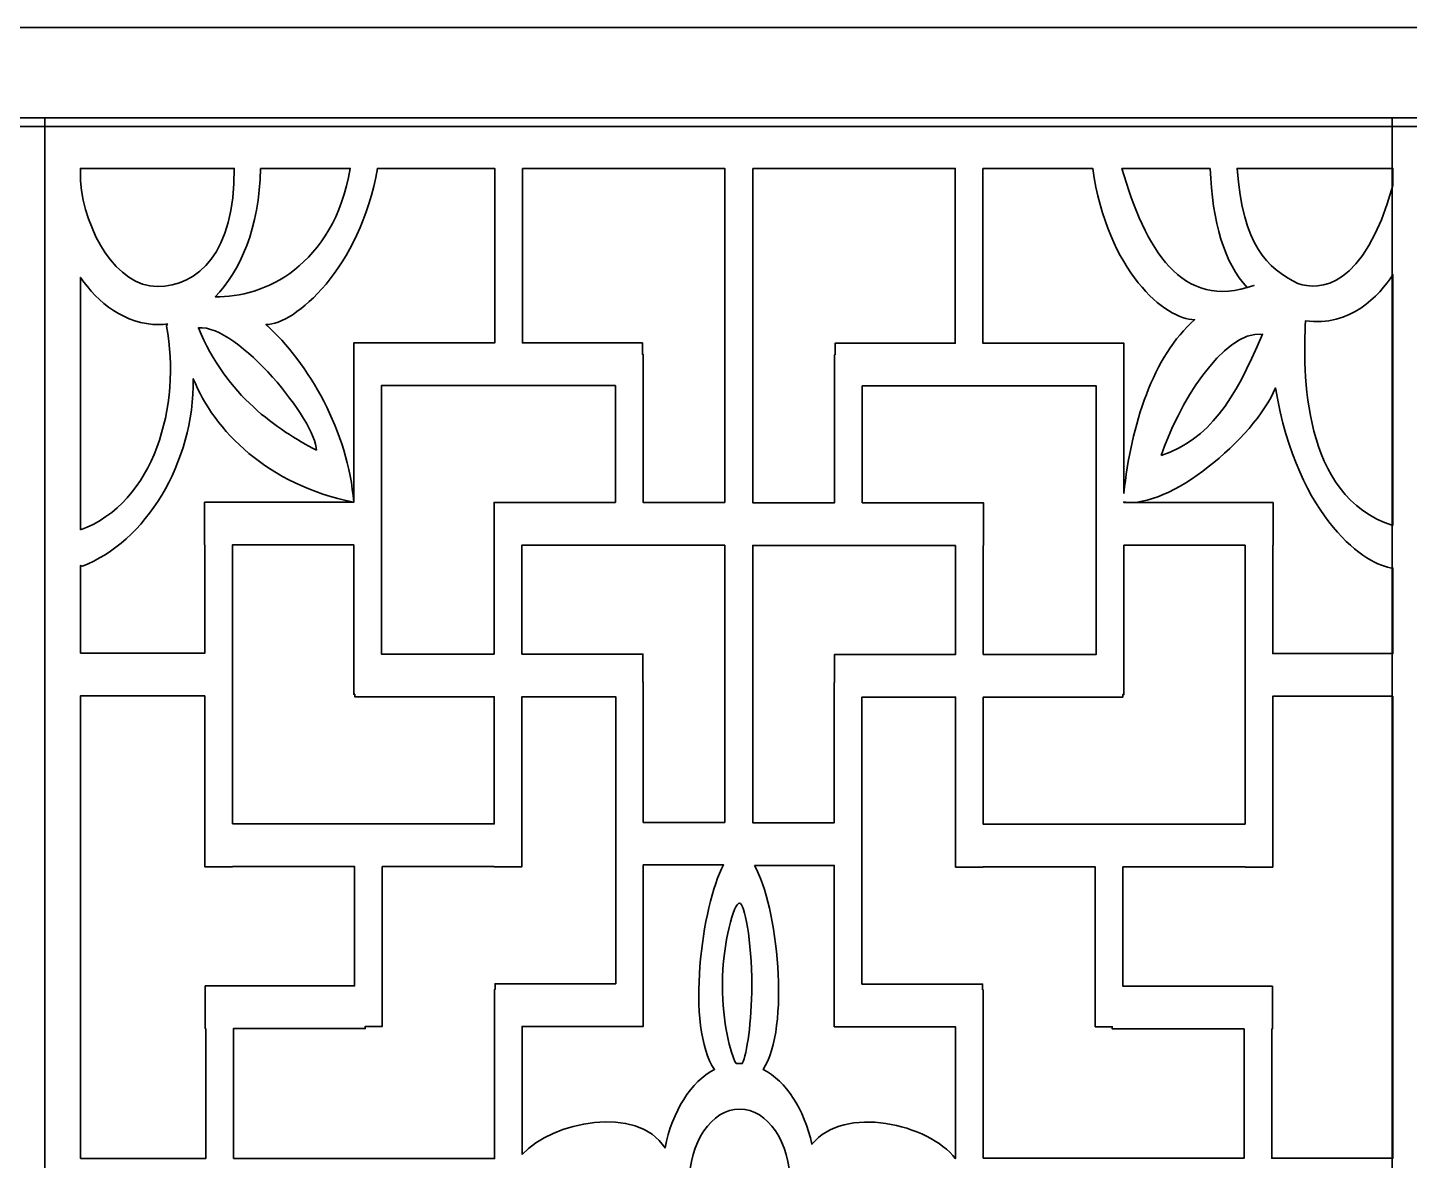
# Model space of a CAD drawing. Header units: centimetres. Extents: x 1.9 to 19.9, y -9.6 to 0.9.
# Drawn here: x 10.939 to 13.944, y -1.55 to 0.914 of the extents above; entities that cross this region are included whole.
import ezdxf

# ---------------------------------------------------------------- set-up
doc = ezdxf.new("R2010")
doc.units = ezdxf.units.CM
doc.header["$MEASUREMENT"] = 0
doc.layers.add('layer 1', color=7, linetype='Continuous')

msp = doc.modelspace()

# ---------------------------------------------------------------- linework, layer by layer
at = {"layer": 'layer 1', "color": 7, "lineweight": 35}
for points, knots in [([(1.85394, -4.15486), (1.85394, -4.15486), (1.85394, 0.91366), (1.85394, 0.91366), (1.85394, 0.91366), (1.85394, 0.91366), (19.89445, 0.91366), (19.89445, 0.91366), (19.89445, 0.91366), (19.89445, 0.91366), (19.89445, -4.1276), (19.89445, -4.1276), (19.89445, -4.1276), (13.88093, -4.1276), (7.86746, -4.15486), (1.85394, -4.15486)], [0, 0, 0, 0, 0.2, 0.2, 0.2, 0.2, 0.4, 0.4, 0.4, 0.4, 0.6, 0.6, 0.6, 0.6, 1, 1, 1, 1]), ([(2.06871, 0.6989), (2.06871, 0.6989), (2.06871, -3.91284), (2.06871, -3.91284), (2.06871, -3.91284), (2.06871, -3.91284), (19.67968, -3.91284), (19.67968, -3.91284), (19.67968, -3.91284), (19.67968, -3.91284), (19.67968, 0.6989), (19.67968, 0.6989), (19.67968, 0.6989), (19.67968, 0.6989), (2.06871, 0.6989), (2.06871, 0.6989)], [0, 0, 0, 0, 0.2, 0.2, 0.2, 0.2, 0.4, 0.4, 0.4, 0.4, 0.6, 0.6, 0.6, 0.6, 1, 1, 1, 1]), ([(7.96979, 0.71772), (7.96979, 0.71772), (10.97654, 0.71772), (10.97654, 0.71772), (10.97654, 0.71772), (10.97654, 0.71772), (10.97654, -3.92127), (10.97654, -3.92127), (10.97654, -3.92127), (10.97654, -3.92127), (7.96979, -3.92127), (7.96979, -3.92127), (7.96979, -3.92127), (7.96979, -3.92127), (7.96979, 0.71772), (7.96979, 0.71772)], [0, 0, 0, 0, 0.2, 0.2, 0.2, 0.2, 0.4, 0.4, 0.4, 0.4, 0.6, 0.6, 0.6, 0.6, 1, 1, 1, 1]), ([(10.97654, 0.71772), (10.97654, 0.71772), (13.98329, 0.71772), (13.98329, 0.71772), (13.98329, 0.71772), (13.98329, 0.71772), (13.98329, -3.92127), (13.98329, -3.92127), (13.98329, -3.92127), (13.98329, -3.92127), (10.97654, -3.92127), (10.97654, -3.92127), (10.97654, -3.92127), (10.97654, -3.92127), (10.97654, 0.71772), (10.97654, 0.71772)], [0, 0, 0, 0, 0.2, 0.2, 0.2, 0.2, 0.4, 0.4, 0.4, 0.4, 0.6, 0.6, 0.6, 0.6, 1, 1, 1, 1]), ([(13.90692, 0.71772), (13.90692, 0.71772), (16.75077, 0.71772), (16.75077, 0.71772), (16.75077, 0.71772), (16.75077, 0.71772), (16.75077, -3.92127), (16.75077, -3.92127), (16.75077, -3.92127), (16.75077, -3.92127), (13.90692, -3.92127), (13.90692, -3.92127), (13.90692, -3.92127), (13.90692, -3.92127), (13.90692, 0.71772), (13.90692, 0.71772)], [0, 0, 0, 0, 0.2, 0.2, 0.2, 0.2, 0.4, 0.4, 0.4, 0.4, 0.6, 0.6, 0.6, 0.6, 1, 1, 1, 1]), ([(11.05367, 0.5802), (11.06339, 0.46957), (11.13261, 0.35066), (11.22093, 0.35066), (11.22093, 0.35066), (11.30924, 0.35066), (11.39025, 0.42443), (11.38818, 0.6074), (11.38818, 0.6074), (11.38818, 0.6074), (11.05367, 0.6074), (11.05367, 0.6074), (11.05367, 0.6074), (11.05367, 0.6074), (11.05367, 0.5802), (11.05367, 0.5802)], [0, 0, 0, 0, 0.2, 0.2, 0.2, 0.2, 0.4, 0.4, 0.4, 0.4, 0.6, 0.6, 0.6, 0.6, 1, 1, 1, 1]), ([(11.44539, 0.6074), (11.4435, 0.47733), (11.40066, 0.38382), (11.34694, 0.32827), (11.34694, 0.32827), (11.34694, 0.32827), (11.347, 0.32825), (11.347, 0.32825), (11.347, 0.32825), (11.347, 0.32825), (11.34697, 0.32828), (11.34697, 0.32828), (11.34697, 0.32828), (11.45156, 0.32536), (11.60467, 0.39502), (11.64045, 0.6074), (11.64045, 0.6074), (11.64045, 0.6074), (11.44539, 0.6074), (11.44539, 0.6074)], [0, 0, 0, 0, 0.1666667, 0.1666667, 0.1666667, 0.1666667, 0.3333333, 0.3333333, 0.3333333, 0.3333333, 0.5, 0.5, 0.5, 0.5, 0.6666667, 0.6666667, 0.6666667, 0.6666667, 1, 1, 1, 1]), ([(11.64817, -0.11863), (11.64817, -0.11863), (11.64817, 0.22805), (11.64817, 0.22805), (11.64817, 0.22805), (11.64817, 0.22805), (11.64937, 0.22805), (11.64937, 0.22805), (11.64937, 0.22805), (11.64937, 0.22805), (11.70831, 0.22805), (11.70831, 0.22805), (11.70831, 0.22805), (11.70831, 0.22805), (11.95483, 0.22805), (11.95483, 0.22805), (11.95483, 0.22805), (11.95483, 0.22805), (11.95483, 0.6074), (11.95483, 0.6074), (11.95483, 0.6074), (11.95483, 0.6074), (11.69972, 0.6074), (11.69972, 0.6074), (11.69972, 0.6074), (11.66267, 0.39119), (11.51948, 0.26648), (11.45712, 0.26804), (11.45712, 0.26804), (11.55019, 0.1845), (11.63652, 0.0348), (11.64817, -0.11863)], [0, 0, 0, 0, 0.1111111, 0.1111111, 0.1111111, 0.1111111, 0.2222222, 0.2222222, 0.2222222, 0.2222222, 0.3333333, 0.3333333, 0.3333333, 0.3333333, 0.4444444, 0.4444444, 0.4444444, 0.4444444, 0.5555556, 0.5555556, 0.5555556, 0.5555556, 0.6666667, 0.6666667, 0.6666667, 0.6666667, 0.7777778, 0.7777778, 0.7777778, 0.7777778, 1, 1, 1, 1]), ([(12.01496, 0.6074), (12.01496, 0.6074), (12.01496, 0.22805), (12.01496, 0.22805), (12.01496, 0.22805), (12.01496, 0.22805), (12.27612, 0.22805), (12.27612, 0.22805), (12.27612, 0.22805), (12.27612, 0.22805), (12.27612, 0.20306), (12.27612, 0.20306), (12.27612, 0.20306), (12.27612, 0.20306), (12.2774, 0.20306), (12.2774, 0.20306), (12.2774, 0.20306), (12.2774, 0.20306), (12.2774, -0.11885), (12.2774, -0.11885), (12.2774, -0.11885), (12.2774, -0.11885), (12.4552, -0.11885), (12.4552, -0.11885), (12.4552, -0.11885), (12.4552, -0.11885), (12.4552, 0.6074), (12.4552, 0.6074), (12.4552, 0.6074), (12.4552, 0.6074), (12.01496, 0.6074), (12.01496, 0.6074)], [0, 0, 0, 0, 0.1111111, 0.1111111, 0.1111111, 0.1111111, 0.2222222, 0.2222222, 0.2222222, 0.2222222, 0.3333333, 0.3333333, 0.3333333, 0.3333333, 0.4444444, 0.4444444, 0.4444444, 0.4444444, 0.5555556, 0.5555556, 0.5555556, 0.5555556, 0.6666667, 0.6666667, 0.6666667, 0.6666667, 0.7777778, 0.7777778, 0.7777778, 0.7777778, 1, 1, 1, 1]), ([(12.5161, 0.6074), (12.5161, 0.6074), (12.5161, -0.11885), (12.5161, -0.11885), (12.5161, -0.11885), (12.5161, -0.11885), (12.51613, -0.11885), (12.51613, -0.11885), (12.51613, -0.11885), (12.51613, -0.11885), (12.51613, -0.11964), (12.51613, -0.11964), (12.51613, -0.11964), (12.51613, -0.11964), (12.69389, -0.11964), (12.69389, -0.11964), (12.69389, -0.11964), (12.69389, -0.11964), (12.69389, 0.20226), (12.69389, 0.20226), (12.69389, 0.20226), (12.69389, 0.20226), (12.69518, 0.20226), (12.69518, 0.20226), (12.69518, 0.20226), (12.69518, 0.20226), (12.69518, 0.22725), (12.69518, 0.22725), (12.69518, 0.22725), (12.69518, 0.22725), (12.95633, 0.22725), (12.95633, 0.22725), (12.95633, 0.22725), (12.95633, 0.22725), (12.95633, 0.6074), (12.95633, 0.6074), (12.95633, 0.6074), (12.95633, 0.6074), (12.5161, 0.6074), (12.5161, 0.6074)], [0, 0, 0, 0, 0.0909091, 0.0909091, 0.0909091, 0.0909091, 0.1818182, 0.1818182, 0.1818182, 0.1818182, 0.2727273, 0.2727273, 0.2727273, 0.2727273, 0.3636364, 0.3636364, 0.3636364, 0.3636364, 0.4545455, 0.4545455, 0.4545455, 0.4545455, 0.5454545, 0.5454545, 0.5454545, 0.5454545, 0.6363636, 0.6363636, 0.6363636, 0.6363636, 0.7272727, 0.7272727, 0.7272727, 0.7272727, 0.8181818, 0.8181818, 0.8181818, 0.8181818, 1, 1, 1, 1]), ([(13.01647, 0.6074), (13.01647, 0.6074), (13.01647, 0.22725), (13.01647, 0.22725), (13.01647, 0.22725), (13.01647, 0.22725), (13.26299, 0.22725), (13.26299, 0.22725), (13.26299, 0.22725), (13.26299, 0.22725), (13.32193, 0.22725), (13.32193, 0.22725), (13.32193, 0.22725), (13.32193, 0.22725), (13.32312, 0.22725), (13.32312, 0.22725), (13.32312, 0.22725), (13.32312, 0.22725), (13.32312, -0.09886), (13.32312, -0.09886), (13.32312, -0.09886), (13.33861, 0.04857), (13.38692, 0.20031), (13.47706, 0.27821), (13.47706, 0.27821), (13.41367, 0.27822), (13.28715, 0.38378), (13.25544, 0.6074), (13.25544, 0.6074), (13.25544, 0.6074), (13.01647, 0.6074), (13.01647, 0.6074)], [0, 0, 0, 0, 0.1111111, 0.1111111, 0.1111111, 0.1111111, 0.2222222, 0.2222222, 0.2222222, 0.2222222, 0.3333333, 0.3333333, 0.3333333, 0.3333333, 0.4444444, 0.4444444, 0.4444444, 0.4444444, 0.5555556, 0.5555556, 0.5555556, 0.5555556, 0.6666667, 0.6666667, 0.6666667, 0.6666667, 0.7777778, 0.7777778, 0.7777778, 0.7777778, 1, 1, 1, 1]), ([(13.51089, 0.6074), (13.51489, 0.49057), (13.54208, 0.40111), (13.59146, 0.34822), (13.59146, 0.34822), (13.59146, 0.34822), (13.60581, 0.35286), (13.60581, 0.35286), (13.60581, 0.35286), (13.60581, 0.35286), (13.60583, 0.35289), (13.60583, 0.35289), (13.60583, 0.35289), (13.44895, 0.29648), (13.36868, 0.43281), (13.31874, 0.6074), (13.31874, 0.6074), (13.31874, 0.6074), (13.51089, 0.6074), (13.51089, 0.6074)], [0, 0, 0, 0, 0.1666667, 0.1666667, 0.1666667, 0.1666667, 0.3333333, 0.3333333, 0.3333333, 0.3333333, 0.5, 0.5, 0.5, 0.5, 0.6666667, 0.6666667, 0.6666667, 0.6666667, 1, 1, 1, 1]), ([(13.90817, 0.57037), (13.84584, 0.34545), (13.74771, 0.34027), (13.70131, 0.35751), (13.70131, 0.35751), (13.63371, 0.39084), (13.58264, 0.4395), (13.56927, 0.6074), (13.56927, 0.6074), (13.56927, 0.6074), (13.90817, 0.6074), (13.90817, 0.6074), (13.90817, 0.6074), (13.90817, 0.6074), (13.90817, 0.57037), (13.90817, 0.57037)], [0, 0, 0, 0, 0.2, 0.2, 0.2, 0.2, 0.4, 0.4, 0.4, 0.4, 0.6, 0.6, 0.6, 0.6, 1, 1, 1, 1]), ([(11.05367, -0.17883), (11.21514, -0.11985), (11.27328, 0.09323), (11.24105, 0.26432), (11.24105, 0.26432), (11.24133, 0.26556), (11.24206, 0.26727), (11.24314, 0.26923), (11.24314, 0.26923), (11.23693, 0.26826), (11.23081, 0.26778), (11.22483, 0.26778), (11.22483, 0.26778), (11.14998, 0.26778), (11.09205, 0.31573), (11.05367, 0.37058), (11.05367, 0.37058), (11.05367, 0.37058), (11.05367, -0.17883), (11.05367, -0.17883)], [0, 0, 0, 0, 0.1666667, 0.1666667, 0.1666667, 0.1666667, 0.3333333, 0.3333333, 0.3333333, 0.3333333, 0.5, 0.5, 0.5, 0.5, 0.6666667, 0.6666667, 0.6666667, 0.6666667, 1, 1, 1, 1]), ([(13.90817, -0.16936), (13.70883, -0.10569), (13.71282, 0.1666), (13.71801, 0.27593), (13.71801, 0.27593), (13.81537, 0.26247), (13.87823, 0.33036), (13.90817, 0.37636), (13.90817, 0.37636), (13.90817, 0.37636), (13.90817, -0.16936), (13.90817, -0.16936)], [0, 0, 0, 0, 0.25, 0.25, 0.25, 0.25, 0.5, 0.5, 0.5, 0.5, 1, 1, 1, 1]), ([(11.56687, -0.0055), (11.48225, 0.03949), (11.37169, 0.11158), (11.31032, 0.26109), (11.31032, 0.26109), (11.39801, 0.26724), (11.56687, 0.05737), (11.56687, -0.0055)], [0, 0, 0, 0, 0.3333333, 0.3333333, 0.3333333, 0.3333333, 1, 1, 1, 1]), ([(13.40415, -0.01712), (13.51045, 0.02099), (13.56177, 0.09899), (13.62471, 0.24693), (13.62471, 0.24693), (13.5371, 0.25529), (13.43881, 0.08806), (13.40415, -0.01712)], [0, 0, 0, 0, 0.3333333, 0.3333333, 0.3333333, 0.3333333, 1, 1, 1, 1]), ([(11.05367, -0.44687), (11.05367, -0.44687), (11.32426, -0.44687), (11.32426, -0.44687), (11.32426, -0.44687), (11.32426, -0.44687), (11.32426, -0.21141), (11.32426, -0.21141), (11.32426, -0.21141), (11.32426, -0.21141), (11.32372, -0.21141), (11.32372, -0.21141), (11.32372, -0.21141), (11.32372, -0.21141), (11.32372, -0.11863), (11.32372, -0.11863), (11.32372, -0.11863), (11.32372, -0.11863), (11.64817, -0.11863), (11.64817, -0.11863), (11.64817, -0.11863), (11.46077, -0.08058), (11.34448, 0.03666), (11.29933, 0.15007), (11.29933, 0.15007), (11.30118, -0.03376), (11.19453, -0.20583), (11.05795, -0.25744), (11.05795, -0.25744), (11.05644, -0.25719), (11.05502, -0.25682), (11.05367, -0.25635), (11.05367, -0.25635), (11.05367, -0.25635), (11.05367, -0.44687), (11.05367, -0.44687)], [0, 0, 0, 0, 0.1, 0.1, 0.1, 0.1, 0.2, 0.2, 0.2, 0.2, 0.3, 0.3, 0.3, 0.3, 0.4, 0.4, 0.4, 0.4, 0.5, 0.5, 0.5, 0.5, 0.6, 0.6, 0.6, 0.6, 0.7, 0.7, 0.7, 0.7, 0.8, 0.8, 0.8, 0.8, 1, 1, 1, 1]), ([(11.95389, -0.4488), (11.95389, -0.4488), (11.95389, -0.21162), (11.95389, -0.21162), (11.95389, -0.21162), (11.95389, -0.21162), (11.95356, -0.21162), (11.95356, -0.21162), (11.95356, -0.21162), (11.95356, -0.21162), (11.95356, -0.11885), (11.95356, -0.11885), (11.95356, -0.11885), (11.95356, -0.11885), (12.21727, -0.11885), (12.21727, -0.11885), (12.21727, -0.11885), (12.21727, -0.11885), (12.21727, 0.13527), (12.21727, 0.13527), (12.21727, 0.13527), (12.21727, 0.13527), (11.70831, 0.13527), (11.70831, 0.13527), (11.70831, 0.13527), (11.70831, 0.13527), (11.70831, -0.4488), (11.70831, -0.4488), (11.70831, -0.4488), (11.70831, -0.4488), (11.95389, -0.4488), (11.95389, -0.4488)], [0, 0, 0, 0, 0.1111111, 0.1111111, 0.1111111, 0.1111111, 0.2222222, 0.2222222, 0.2222222, 0.2222222, 0.3333333, 0.3333333, 0.3333333, 0.3333333, 0.4444444, 0.4444444, 0.4444444, 0.4444444, 0.5555556, 0.5555556, 0.5555556, 0.5555556, 0.6666667, 0.6666667, 0.6666667, 0.6666667, 0.7777778, 0.7777778, 0.7777778, 0.7777778, 1, 1, 1, 1]), ([(13.0174, -0.4496), (13.0174, -0.4496), (13.0174, -0.21242), (13.0174, -0.21242), (13.0174, -0.21242), (13.0174, -0.21242), (13.01773, -0.21242), (13.01773, -0.21242), (13.01773, -0.21242), (13.01773, -0.21242), (13.01773, -0.11964), (13.01773, -0.11964), (13.01773, -0.11964), (13.01773, -0.11964), (12.75403, -0.11964), (12.75403, -0.11964), (12.75403, -0.11964), (12.75403, -0.11964), (12.75403, 0.13447), (12.75403, 0.13447), (12.75403, 0.13447), (12.75403, 0.13447), (13.26299, 0.13447), (13.26299, 0.13447), (13.26299, 0.13447), (13.26299, 0.13447), (13.26299, -0.4496), (13.26299, -0.4496), (13.26299, -0.4496), (13.26299, -0.4496), (13.0174, -0.4496), (13.0174, -0.4496)], [0, 0, 0, 0, 0.1111111, 0.1111111, 0.1111111, 0.1111111, 0.2222222, 0.2222222, 0.2222222, 0.2222222, 0.3333333, 0.3333333, 0.3333333, 0.3333333, 0.4444444, 0.4444444, 0.4444444, 0.4444444, 0.5555556, 0.5555556, 0.5555556, 0.5555556, 0.6666667, 0.6666667, 0.6666667, 0.6666667, 0.7777778, 0.7777778, 0.7777778, 0.7777778, 1, 1, 1, 1]), ([(13.32312, -0.11776), (13.32312, -0.11776), (13.32312, -0.11943), (13.32312, -0.11943), (13.32312, -0.11943), (13.32312, -0.11943), (13.64758, -0.11943), (13.64758, -0.11943), (13.64758, -0.11943), (13.64758, -0.11943), (13.64758, -0.21221), (13.64758, -0.21221), (13.64758, -0.21221), (13.64758, -0.21221), (13.64704, -0.21221), (13.64704, -0.21221), (13.64704, -0.21221), (13.64704, -0.21221), (13.64704, -0.44767), (13.64704, -0.44767), (13.64704, -0.44767), (13.64704, -0.44767), (13.90817, -0.44767), (13.90817, -0.44767), (13.90817, -0.44767), (13.90817, -0.44767), (13.90817, -0.26165), (13.90817, -0.26165), (13.90817, -0.26165), (13.85186, -0.25765), (13.70251, -0.15939), (13.65268, 0.13019), (13.65268, 0.13019), (13.60662, 0.01862), (13.41949, -0.13456), (13.32312, -0.11776)], [0, 0, 0, 0, 0.1, 0.1, 0.1, 0.1, 0.2, 0.2, 0.2, 0.2, 0.3, 0.3, 0.3, 0.3, 0.4, 0.4, 0.4, 0.4, 0.5, 0.5, 0.5, 0.5, 0.6, 0.6, 0.6, 0.6, 0.7, 0.7, 0.7, 0.7, 0.8, 0.8, 0.8, 0.8, 1, 1, 1, 1]), ([(11.38439, -0.8182), (11.38439, -0.8182), (11.95389, -0.8182), (11.95389, -0.8182), (11.95389, -0.8182), (11.95389, -0.8182), (11.95389, -0.54158), (11.95389, -0.54158), (11.95389, -0.54158), (11.95389, -0.54158), (11.65052, -0.54158), (11.65052, -0.54158), (11.65052, -0.54158), (11.65052, -0.54158), (11.65052, -0.53627), (11.65052, -0.53627), (11.65052, -0.53627), (11.65052, -0.53627), (11.64817, -0.53627), (11.64817, -0.53627), (11.64817, -0.53627), (11.64817, -0.53627), (11.64817, -0.21141), (11.64817, -0.21141), (11.64817, -0.21141), (11.64817, -0.21141), (11.38439, -0.21141), (11.38439, -0.21141), (11.38439, -0.21141), (11.38439, -0.21141), (11.38439, -0.8182), (11.38439, -0.8182)], [0, 0, 0, 0, 0.1111111, 0.1111111, 0.1111111, 0.1111111, 0.2222222, 0.2222222, 0.2222222, 0.2222222, 0.3333333, 0.3333333, 0.3333333, 0.3333333, 0.4444444, 0.4444444, 0.4444444, 0.4444444, 0.5555556, 0.5555556, 0.5555556, 0.5555556, 0.6666667, 0.6666667, 0.6666667, 0.6666667, 0.7777778, 0.7777778, 0.7777778, 0.7777778, 1, 1, 1, 1]), ([(12.45516, -0.21162), (12.45516, -0.21162), (12.45516, -0.21242), (12.45516, -0.21242), (12.45516, -0.21242), (12.45516, -0.21242), (12.4552, -0.21242), (12.4552, -0.21242), (12.4552, -0.21242), (12.4552, -0.21242), (12.4552, -0.81475), (12.4552, -0.81475), (12.4552, -0.81475), (12.4552, -0.81475), (12.278, -0.81475), (12.278, -0.81475), (12.278, -0.81475), (12.278, -0.81475), (12.278, -0.5097), (12.278, -0.5097), (12.278, -0.5097), (12.278, -0.5097), (12.27727, -0.5097), (12.27727, -0.5097), (12.27727, -0.5097), (12.27727, -0.5097), (12.27727, -0.4488), (12.27727, -0.4488), (12.27727, -0.4488), (12.27727, -0.4488), (12.01403, -0.4488), (12.01403, -0.4488), (12.01403, -0.4488), (12.01403, -0.4488), (12.01403, -0.21162), (12.01403, -0.21162), (12.01403, -0.21162), (12.01403, -0.21162), (12.45516, -0.21162), (12.45516, -0.21162)], [0, 0, 0, 0, 0.0909091, 0.0909091, 0.0909091, 0.0909091, 0.1818182, 0.1818182, 0.1818182, 0.1818182, 0.2727273, 0.2727273, 0.2727273, 0.2727273, 0.3636364, 0.3636364, 0.3636364, 0.3636364, 0.4545455, 0.4545455, 0.4545455, 0.4545455, 0.5454545, 0.5454545, 0.5454545, 0.5454545, 0.6363636, 0.6363636, 0.6363636, 0.6363636, 0.7272727, 0.7272727, 0.7272727, 0.7272727, 0.8181818, 0.8181818, 0.8181818, 0.8181818, 1, 1, 1, 1]), ([(12.95727, -0.21242), (12.95727, -0.21242), (12.95727, -0.4496), (12.95727, -0.4496), (12.95727, -0.4496), (12.95727, -0.4496), (12.69403, -0.4496), (12.69403, -0.4496), (12.69403, -0.4496), (12.69403, -0.4496), (12.69403, -0.5105), (12.69403, -0.5105), (12.69403, -0.5105), (12.69403, -0.5105), (12.69329, -0.5105), (12.69329, -0.5105), (12.69329, -0.5105), (12.69329, -0.5105), (12.69329, -0.81554), (12.69329, -0.81554), (12.69329, -0.81554), (12.69329, -0.81554), (12.5161, -0.81554), (12.5161, -0.81554), (12.5161, -0.81554), (12.5161, -0.81554), (12.5161, -0.21242), (12.5161, -0.21242), (12.5161, -0.21242), (12.5161, -0.21242), (12.95727, -0.21242), (12.95727, -0.21242)], [0, 0, 0, 0, 0.1111111, 0.1111111, 0.1111111, 0.1111111, 0.2222222, 0.2222222, 0.2222222, 0.2222222, 0.3333333, 0.3333333, 0.3333333, 0.3333333, 0.4444444, 0.4444444, 0.4444444, 0.4444444, 0.5555556, 0.5555556, 0.5555556, 0.5555556, 0.6666667, 0.6666667, 0.6666667, 0.6666667, 0.7777778, 0.7777778, 0.7777778, 0.7777778, 1, 1, 1, 1]), ([(13.5869, -0.819), (13.5869, -0.819), (13.0174, -0.819), (13.0174, -0.819), (13.0174, -0.819), (13.0174, -0.819), (13.0174, -0.54238), (13.0174, -0.54238), (13.0174, -0.54238), (13.0174, -0.54238), (13.32077, -0.54238), (13.32077, -0.54238), (13.32077, -0.54238), (13.32077, -0.54238), (13.32077, -0.53707), (13.32077, -0.53707), (13.32077, -0.53707), (13.32077, -0.53707), (13.32312, -0.53707), (13.32312, -0.53707), (13.32312, -0.53707), (13.32312, -0.53707), (13.32312, -0.21221), (13.32312, -0.21221), (13.32312, -0.21221), (13.32312, -0.21221), (13.5869, -0.21221), (13.5869, -0.21221), (13.5869, -0.21221), (13.5869, -0.21221), (13.5869, -0.819), (13.5869, -0.819)], [0, 0, 0, 0, 0.1111111, 0.1111111, 0.1111111, 0.1111111, 0.2222222, 0.2222222, 0.2222222, 0.2222222, 0.3333333, 0.3333333, 0.3333333, 0.3333333, 0.4444444, 0.4444444, 0.4444444, 0.4444444, 0.5555556, 0.5555556, 0.5555556, 0.5555556, 0.6666667, 0.6666667, 0.6666667, 0.6666667, 0.7777778, 0.7777778, 0.7777778, 0.7777778, 1, 1, 1, 1]), ([(11.05367, -1.54621), (11.05367, -1.54621), (11.32648, -1.54621), (11.32648, -1.54621), (11.32648, -1.54621), (11.32648, -1.54621), (11.32648, -1.26316), (11.32648, -1.26316), (11.32648, -1.26316), (11.32648, -1.26316), (11.3252, -1.26316), (11.3252, -1.26316), (11.3252, -1.26316), (11.3252, -1.26316), (11.3252, -1.17038), (11.3252, -1.17038), (11.3252, -1.17038), (11.3252, -1.17038), (11.65015, -1.17038), (11.65015, -1.17038), (11.65015, -1.17038), (11.65015, -1.17038), (11.65015, -0.91098), (11.65015, -0.91098), (11.65015, -0.91098), (11.65015, -0.91098), (11.38439, -0.91098), (11.38439, -0.91098), (11.38439, -0.91098), (11.38439, -0.91098), (11.38439, -0.91145), (11.38439, -0.91145), (11.38439, -0.91145), (11.38439, -0.91145), (11.32426, -0.91145), (11.32426, -0.91145), (11.32426, -0.91145), (11.32426, -0.91145), (11.32426, -0.53965), (11.32426, -0.53965), (11.32426, -0.53965), (11.32426, -0.53965), (11.05367, -0.53965), (11.05367, -0.53965), (11.05367, -0.53965), (11.05367, -0.53965), (11.05367, -1.54621), (11.05367, -1.54621)], [0, 0, 0, 0, 0.0769231, 0.0769231, 0.0769231, 0.0769231, 0.1538462, 0.1538462, 0.1538462, 0.1538462, 0.2307692, 0.2307692, 0.2307692, 0.2307692, 0.3076923, 0.3076923, 0.3076923, 0.3076923, 0.3846154, 0.3846154, 0.3846154, 0.3846154, 0.4615385, 0.4615385, 0.4615385, 0.4615385, 0.5384615, 0.5384615, 0.5384615, 0.5384615, 0.6153846, 0.6153846, 0.6153846, 0.6153846, 0.6923077, 0.6923077, 0.6923077, 0.6923077, 0.7692308, 0.7692308, 0.7692308, 0.7692308, 0.8461538, 0.8461538, 0.8461538, 0.8461538, 1, 1, 1, 1]), ([(13.90817, -0.54045), (13.90817, -0.54045), (13.64704, -0.54045), (13.64704, -0.54045), (13.64704, -0.54045), (13.64704, -0.54045), (13.64704, -0.91225), (13.64704, -0.91225), (13.64704, -0.91225), (13.64704, -0.91225), (13.5869, -0.91225), (13.5869, -0.91225), (13.5869, -0.91225), (13.5869, -0.91225), (13.5869, -0.91178), (13.5869, -0.91178), (13.5869, -0.91178), (13.5869, -0.91178), (13.32114, -0.91178), (13.32114, -0.91178), (13.32114, -0.91178), (13.32114, -0.91178), (13.32114, -1.17118), (13.32114, -1.17118), (13.32114, -1.17118), (13.32114, -1.17118), (13.6461, -1.17118), (13.6461, -1.17118), (13.6461, -1.17118), (13.6461, -1.17118), (13.6461, -1.26396), (13.6461, -1.26396), (13.6461, -1.26396), (13.6461, -1.26396), (13.64482, -1.26396), (13.64482, -1.26396), (13.64482, -1.26396), (13.64482, -1.26396), (13.64482, -1.54541), (13.64482, -1.54541), (13.64482, -1.54541), (13.64482, -1.54541), (13.90817, -1.54541), (13.90817, -1.54541), (13.90817, -1.54541), (13.90817, -1.54541), (13.90817, -0.54045), (13.90817, -0.54045)], [0, 0, 0, 0, 0.0769231, 0.0769231, 0.0769231, 0.0769231, 0.1538462, 0.1538462, 0.1538462, 0.1538462, 0.2307692, 0.2307692, 0.2307692, 0.2307692, 0.3076923, 0.3076923, 0.3076923, 0.3076923, 0.3846154, 0.3846154, 0.3846154, 0.3846154, 0.4615385, 0.4615385, 0.4615385, 0.4615385, 0.5384615, 0.5384615, 0.5384615, 0.5384615, 0.6153846, 0.6153846, 0.6153846, 0.6153846, 0.6923077, 0.6923077, 0.6923077, 0.6923077, 0.7692308, 0.7692308, 0.7692308, 0.7692308, 0.8461538, 0.8461538, 0.8461538, 0.8461538, 1, 1, 1, 1]), ([(11.38661, -1.54621), (11.38661, -1.54621), (11.95434, -1.54621), (11.95434, -1.54621), (11.95434, -1.54621), (11.95434, -1.54621), (11.95434, -1.17821), (11.95434, -1.17821), (11.95434, -1.17821), (11.95434, -1.17821), (11.95563, -1.17821), (11.95563, -1.17821), (11.95563, -1.17821), (11.95563, -1.17821), (11.95563, -1.16575), (11.95563, -1.16575), (11.95563, -1.16575), (11.95563, -1.16575), (12.21787, -1.16575), (12.21787, -1.16575), (12.21787, -1.16575), (12.21787, -1.16575), (12.21787, -0.54158), (12.21787, -0.54158), (12.21787, -0.54158), (12.21787, -0.54158), (12.01403, -0.54158), (12.01403, -0.54158), (12.01403, -0.54158), (12.01403, -0.54158), (12.01403, -0.8182), (12.01403, -0.8182), (12.01403, -0.8182), (12.01403, -0.8182), (12.01403, -0.91098), (12.01403, -0.91098), (12.01403, -0.91098), (12.01403, -0.91098), (12.01403, -0.91145), (12.01403, -0.91145), (12.01403, -0.91145), (12.01403, -0.91145), (11.95389, -0.91145), (11.95389, -0.91145), (11.95389, -0.91145), (11.95389, -0.91145), (11.95389, -0.91098), (11.95389, -0.91098), (11.95389, -0.91098), (11.95389, -0.91098), (11.71029, -0.91098), (11.71029, -0.91098), (11.71029, -0.91098), (11.71029, -0.91098), (11.71029, -1.25853), (11.71029, -1.25853), (11.71029, -1.25853), (11.71029, -1.25853), (11.67336, -1.25853), (11.67336, -1.25853), (11.67336, -1.25853), (11.67336, -1.25853), (11.67336, -1.26316), (11.67336, -1.26316), (11.67336, -1.26316), (11.67336, -1.26316), (11.38661, -1.26316), (11.38661, -1.26316), (11.38661, -1.26316), (11.38661, -1.26316), (11.38661, -1.54621), (11.38661, -1.54621)], [0, 0, 0, 0, 0.0526316, 0.0526316, 0.0526316, 0.0526316, 0.1052632, 0.1052632, 0.1052632, 0.1052632, 0.1578947, 0.1578947, 0.1578947, 0.1578947, 0.2105263, 0.2105263, 0.2105263, 0.2105263, 0.2631579, 0.2631579, 0.2631579, 0.2631579, 0.3157895, 0.3157895, 0.3157895, 0.3157895, 0.3684211, 0.3684211, 0.3684211, 0.3684211, 0.4210526, 0.4210526, 0.4210526, 0.4210526, 0.4736842, 0.4736842, 0.4736842, 0.4736842, 0.5263158, 0.5263158, 0.5263158, 0.5263158, 0.5789474, 0.5789474, 0.5789474, 0.5789474, 0.6315789, 0.6315789, 0.6315789, 0.6315789, 0.6842105, 0.6842105, 0.6842105, 0.6842105, 0.7368421, 0.7368421, 0.7368421, 0.7368421, 0.7894737, 0.7894737, 0.7894737, 0.7894737, 0.8421053, 0.8421053, 0.8421053, 0.8421053, 0.8947368, 0.8947368, 0.8947368, 0.8947368, 1, 1, 1, 1]), ([(13.01695, -1.54541), (13.01695, -1.54541), (13.58468, -1.54541), (13.58468, -1.54541), (13.58468, -1.54541), (13.58468, -1.54541), (13.58468, -1.26396), (13.58468, -1.26396), (13.58468, -1.26396), (13.58468, -1.26396), (13.29793, -1.26396), (13.29793, -1.26396), (13.29793, -1.26396), (13.29793, -1.26396), (13.29793, -1.25932), (13.29793, -1.25932), (13.29793, -1.25932), (13.29793, -1.25932), (13.26101, -1.25932), (13.26101, -1.25932), (13.26101, -1.25932), (13.26101, -1.25932), (13.26101, -0.91178), (13.26101, -0.91178), (13.26101, -0.91178), (13.26101, -0.91178), (13.0174, -0.91178), (13.0174, -0.91178), (13.0174, -0.91178), (13.0174, -0.91178), (13.0174, -0.91225), (13.0174, -0.91225), (13.0174, -0.91225), (13.0174, -0.91225), (12.95727, -0.91225), (12.95727, -0.91225), (12.95727, -0.91225), (12.95727, -0.91225), (12.95727, -0.91178), (12.95727, -0.91178), (12.95727, -0.91178), (12.95727, -0.91178), (12.95727, -0.819), (12.95727, -0.819), (12.95727, -0.819), (12.95727, -0.819), (12.95727, -0.54238), (12.95727, -0.54238), (12.95727, -0.54238), (12.95727, -0.54238), (12.75343, -0.54238), (12.75343, -0.54238), (12.75343, -0.54238), (12.75343, -0.54238), (12.75343, -1.16654), (12.75343, -1.16654), (12.75343, -1.16654), (12.75343, -1.16654), (13.01567, -1.16654), (13.01567, -1.16654), (13.01567, -1.16654), (13.01567, -1.16654), (13.01567, -1.17901), (13.01567, -1.17901), (13.01567, -1.17901), (13.01567, -1.17901), (13.01695, -1.17901), (13.01695, -1.17901), (13.01695, -1.17901), (13.01695, -1.17901), (13.01695, -1.54541), (13.01695, -1.54541)], [0, 0, 0, 0, 0.0526316, 0.0526316, 0.0526316, 0.0526316, 0.1052632, 0.1052632, 0.1052632, 0.1052632, 0.1578947, 0.1578947, 0.1578947, 0.1578947, 0.2105263, 0.2105263, 0.2105263, 0.2105263, 0.2631579, 0.2631579, 0.2631579, 0.2631579, 0.3157895, 0.3157895, 0.3157895, 0.3157895, 0.3684211, 0.3684211, 0.3684211, 0.3684211, 0.4210526, 0.4210526, 0.4210526, 0.4210526, 0.4736842, 0.4736842, 0.4736842, 0.4736842, 0.5263158, 0.5263158, 0.5263158, 0.5263158, 0.5789474, 0.5789474, 0.5789474, 0.5789474, 0.6315789, 0.6315789, 0.6315789, 0.6315789, 0.6842105, 0.6842105, 0.6842105, 0.6842105, 0.7368421, 0.7368421, 0.7368421, 0.7368421, 0.7894737, 0.7894737, 0.7894737, 0.7894737, 0.8421053, 0.8421053, 0.8421053, 0.8421053, 0.8947368, 0.8947368, 0.8947368, 0.8947368, 1, 1, 1, 1]), ([(12.01447, -1.53732), (12.07994, -1.46512), (12.26441, -1.42833), (12.32532, -1.52271), (12.32532, -1.52271), (12.34113, -1.44242), (12.38154, -1.37865), (12.433, -1.3523), (12.433, -1.3523), (12.36933, -1.26153), (12.40526, -0.99402), (12.45257, -0.90753), (12.45257, -0.90753), (12.45257, -0.90753), (12.278, -0.90753), (12.278, -0.90753), (12.278, -0.90753), (12.278, -0.90753), (12.278, -1.25853), (12.278, -1.25853), (12.278, -1.25853), (12.278, -1.25853), (12.25477, -1.25853), (12.25477, -1.25853), (12.25477, -1.25853), (12.25477, -1.25853), (12.21787, -1.25853), (12.21787, -1.25853), (12.21787, -1.25853), (12.21787, -1.25853), (12.01447, -1.25853), (12.01447, -1.25853), (12.01447, -1.25853), (12.01447, -1.25853), (12.01447, -1.53732), (12.01447, -1.53732)], [0, 0, 0, 0, 0.1, 0.1, 0.1, 0.1, 0.2, 0.2, 0.2, 0.2, 0.3, 0.3, 0.3, 0.3, 0.4, 0.4, 0.4, 0.4, 0.5, 0.5, 0.5, 0.5, 0.6, 0.6, 0.6, 0.6, 0.7, 0.7, 0.7, 0.7, 0.8, 0.8, 0.8, 0.8, 1, 1, 1, 1]), ([(12.51984, -0.90832), (12.56925, -0.99503), (12.59871, -1.26149), (12.53855, -1.35219), (12.53855, -1.35219), (12.58844, -1.37763), (12.62798, -1.43824), (12.64482, -1.51498), (12.64482, -1.51498), (12.71352, -1.428), (12.89981, -1.4709), (12.9565, -1.54607), (12.9565, -1.54607), (12.9565, -1.54607), (12.95682, -1.54607), (12.95682, -1.54607), (12.95682, -1.54607), (12.95682, -1.54607), (12.95682, -1.25932), (12.95682, -1.25932), (12.95682, -1.25932), (12.95682, -1.25932), (12.75343, -1.25932), (12.75343, -1.25932), (12.75343, -1.25932), (12.75343, -1.25932), (12.71652, -1.25932), (12.71652, -1.25932), (12.71652, -1.25932), (12.71652, -1.25932), (12.69329, -1.25932), (12.69329, -1.25932), (12.69329, -1.25932), (12.69329, -1.25932), (12.69329, -0.90832), (12.69329, -0.90832), (12.69329, -0.90832), (12.69329, -0.90832), (12.51984, -0.90832), (12.51984, -0.90832)], [0, 0, 0, 0, 0.0909091, 0.0909091, 0.0909091, 0.0909091, 0.1818182, 0.1818182, 0.1818182, 0.1818182, 0.2727273, 0.2727273, 0.2727273, 0.2727273, 0.3636364, 0.3636364, 0.3636364, 0.3636364, 0.4545455, 0.4545455, 0.4545455, 0.4545455, 0.5454545, 0.5454545, 0.5454545, 0.5454545, 0.6363636, 0.6363636, 0.6363636, 0.6363636, 0.7272727, 0.7272727, 0.7272727, 0.7272727, 0.8181818, 0.8181818, 0.8181818, 0.8181818, 1, 1, 1, 1]), ([(12.47963, -1.33935), (12.4817, -1.33923), (12.48378, -1.33916), (12.48587, -1.33916), (12.48587, -1.33916), (12.48836, -1.33916), (12.49083, -1.33925), (12.49329, -1.33942), (12.49329, -1.33942), (12.5032, -1.31754), (12.51388, -1.25015), (12.51388, -1.16964), (12.51388, -1.16964), (12.51388, -1.07121), (12.49792, -0.9904), (12.48691, -0.9904), (12.48691, -0.9904), (12.4759, -0.9904), (12.45006, -1.07123), (12.45006, -1.16966), (12.45006, -1.16966), (12.45006, -1.25008), (12.46731, -1.3174), (12.47963, -1.33935)], [0, 0, 0, 0, 0.1428571, 0.1428571, 0.1428571, 0.1428571, 0.2857143, 0.2857143, 0.2857143, 0.2857143, 0.4285714, 0.4285714, 0.4285714, 0.4285714, 0.5714286, 0.5714286, 0.5714286, 0.5714286, 0.7142857, 0.7142857, 0.7142857, 0.7142857, 1, 1, 1, 1]), ([(12.48755, -1.43827), (12.54829, -1.43827), (12.59754, -1.51094), (12.59754, -1.60054), (12.59754, -1.60054), (12.59754, -1.69014), (12.54829, -1.76281), (12.48755, -1.76281), (12.48755, -1.76281), (12.42682, -1.76281), (12.37756, -1.69014), (12.37756, -1.60054), (12.37756, -1.60054), (12.37756, -1.51094), (12.42682, -1.43827), (12.48755, -1.43827)], [0, 0, 0, 0, 0.2, 0.2, 0.2, 0.2, 0.4, 0.4, 0.4, 0.4, 0.6, 0.6, 0.6, 0.6, 1, 1, 1, 1])]:
    msp.add_open_spline(points, degree=3, knots=knots, dxfattribs=at)

doc.saveas('drawing.dxf')
